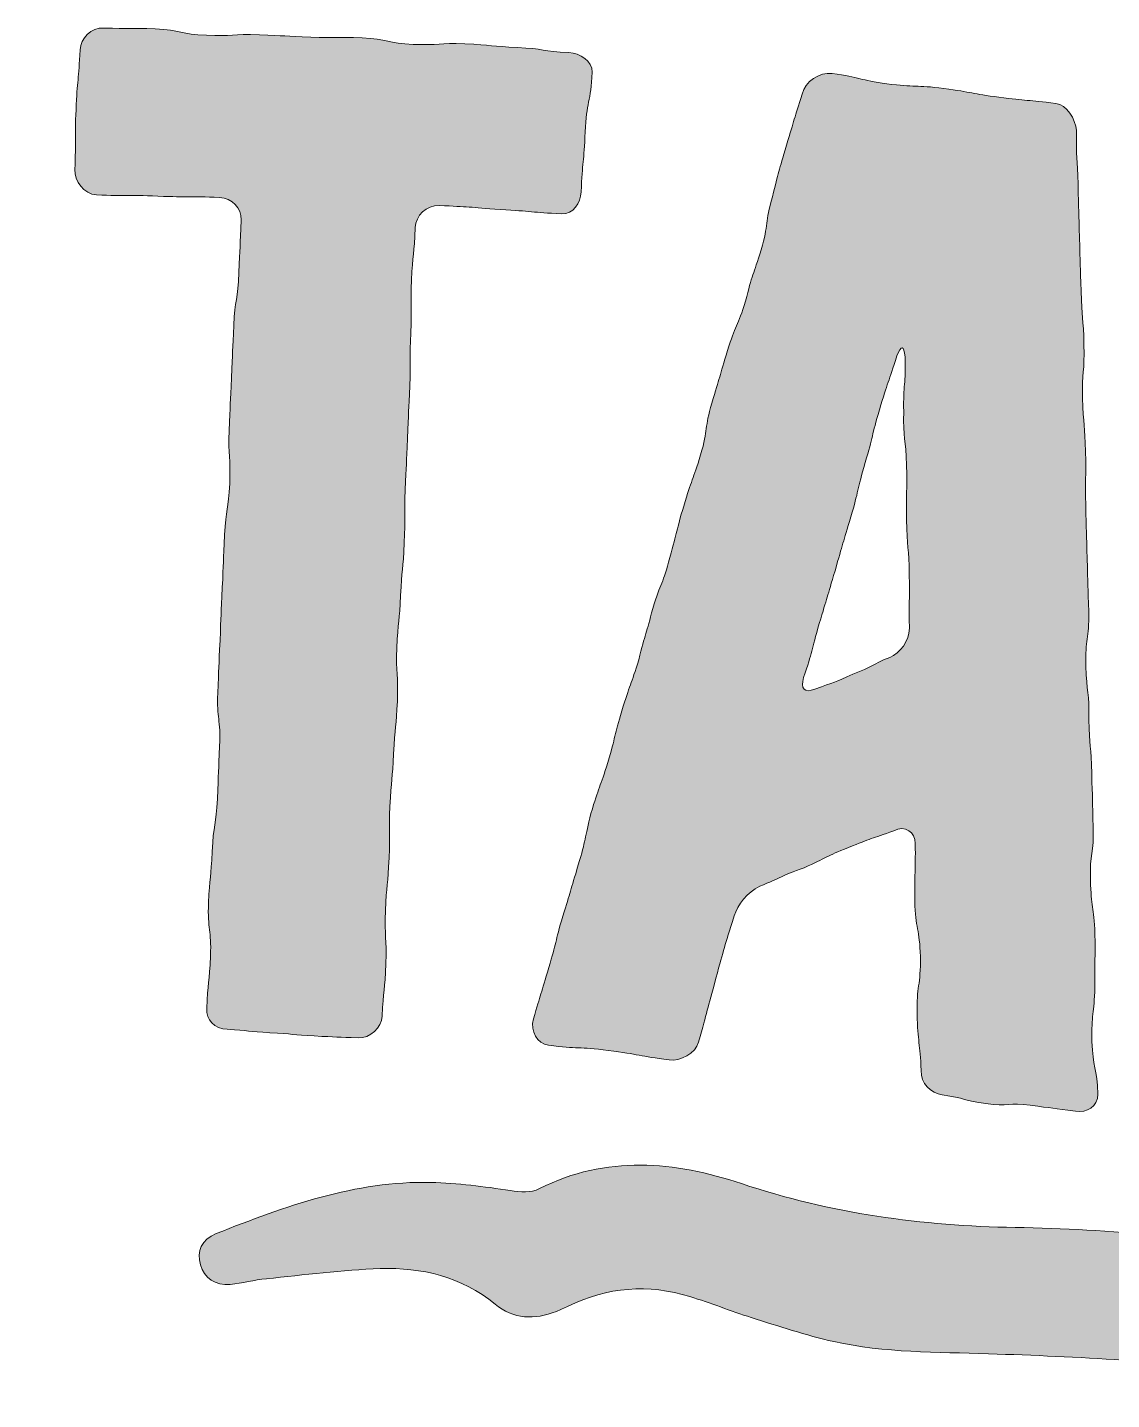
# Model space of a CAD drawing. Header units: inches. Extents: x 178 to 902, y -1017 to -53.
# Drawn here: x 540.1 to 662.2, y -479.7 to -325.1 of the extents above; entities that cross this region are included whole.
import ezdxf

# ---------------------------------------------------------------- set-up
doc = ezdxf.new("R2010")
doc.units = ezdxf.units.IN
doc.header["$MEASUREMENT"] = 0
doc.layers.add('Layer 1', color=7, linetype='Continuous')

# ---------------------------------------------------------------- blocks, each defined once
blk = doc.blocks.new('block 7')
at = {"layer": 'Layer 1', "true_color": 0x2b568d}
h = blk.add_hatch(color=167, dxfattribs=at)
h.dxf.hatch_style = 2
edge = h.paths.add_edge_path()
edge.add_spline(control_points=[(561.72, -344.22), (558.34, -344.07), (558.34, -344.23), (554.8, -344.08), (551.26, -343.92), (551.26, -344.09), (547.89, -343.94), (546.44, -343.87), (545.38, -342.38), (545.43, -341.09), (545.58, -337.72), (545.42, -337.71), (545.57, -334.34), (545.71, -330.96), (545.88, -330.97), (546.02, -327.6), (546.08, -326.31), (547.26, -325.07), (548.71, -325.14), (551.6, -325.26), (551.6, -325.1), (554.5, -325.23), (557.39, -325.36), (557.37, -325.84), (560.26, -325.96), (563.16, -326.09), (563.17, -325.77), (566.22, -325.9), (569.11, -326.03), (569.11, -326.03), (572.01, -326.16), (574.9, -326.28), (574.91, -326.12), (577.8, -326.25), (580.69, -326.37), (580.67, -326.86), (583.56, -326.98), (586.45, -327.11), (586.47, -326.79), (589.36, -326.92), (592.41, -327.05), (592.41, -327.21), (595.3, -327.34), (598.19, -327.46), (598.18, -327.78), (601.07, -327.91), (602.36, -327.97), (603.76, -328.83), (603.71, -330.12), (603.56, -333.49), (603.08, -333.47), (602.93, -336.85), (602.78, -340.22), (602.62, -340.21), (602.47, -343.59), (602.42, -344.87), (601.56, -346.12), (600.27, -346.07), (596.9, -345.92), (596.91, -345.76), (593.37, -345.6), (589.84, -345.29), (589.84, -345.29), (586.47, -345.14), (585.02, -345.08), (583.84, -346.31), (583.79, -347.6), (583.65, -350.65), (583.49, -350.65), (583.36, -353.54), (583.24, -356.43), (583.4, -356.44), (583.27, -359.49), (583.14, -362.38), (583.3, -362.39), (583.17, -365.44), (583.04, -368.34), (583.04, -368.34), (582.91, -371.39), (582.78, -374.28), (582.78, -374.28), (582.65, -377.17), (582.52, -380.23), (582.68, -380.23), (582.55, -383.13), (582.42, -386.18), (582.26, -386.17), (582.13, -389.06), (582.01, -391.96), (581.85, -391.95), (581.71, -395), (581.58, -397.89), (581.91, -397.91), (581.77, -400.96), (581.65, -403.85), (581.49, -403.85), (581.35, -406.9), (581.23, -409.79), (581.07, -409.78), (580.93, -412.84), (580.81, -415.73), (580.97, -415.74), (580.84, -418.63), (580.71, -421.68), (580.54, -421.68), (580.42, -424.57), (580.29, -427.62), (580.61, -427.63), (580.48, -430.53), (580.35, -433.58), (580.19, -433.57), (580.06, -436.46), (580, -437.75), (578.66, -438.98), (577.38, -438.92), (574.97, -438.82), (574.97, -438.82), (572.4, -438.7), (569.98, -438.6), (569.99, -438.44), (567.42, -438.33), (565.01, -438.22), (565.02, -438.06), (562.61, -437.95), (561.16, -437.89), (560.24, -436.88), (560.29, -435.6), (560.42, -432.71), (560.58, -432.71), (560.72, -429.66), (560.84, -426.77), (560.36, -426.75), (560.5, -423.7), (560.62, -420.8), (560.78, -420.81), (560.91, -417.92), (561.04, -414.87), (561.36, -414.88), (561.49, -411.99), (561.62, -408.93), (561.62, -408.93), (561.75, -406.04), (561.88, -402.99), (561.4, -402.97), (561.53, -400.08), (561.65, -397.18), (561.65, -397.18), (561.79, -394.13), (561.91, -391.24), (561.91, -391.24), (562.05, -388.18), (562.17, -385.29), (562.17, -385.29), (562.31, -382.24), (562.44, -379.35), (562.76, -379.36), (562.88, -376.47), (563.02, -373.42), (562.7, -373.4), (562.82, -370.51), (562.95, -367.46), (562.95, -367.46), (563.08, -364.56), (563.21, -361.51), (563.21, -361.51), (563.34, -358.62), (563.47, -355.73), (563.79, -355.74), (563.92, -352.69), (564.05, -349.8), (564.05, -349.8), (564.18, -346.74), (564.24, -345.46), (563.16, -344.28), (561.72, -344.22)], knot_values=[0, 0, 0, 0, 1, 1, 1, 2, 2, 2, 3, 3, 3, 4, 4, 4, 5, 5, 5, 6, 6, 6, 7, 7, 7, 8, 8, 8, 9, 9, 9, 10, 10, 10, 11, 11, 11, 12, 12, 12, 13, 13, 13, 14, 14, 14, 15, 15, 15, 16, 16, 16, 17, 17, 17, 18, 18, 18, 19, 19, 19, 20, 20, 20, 21, 21, 21, 22, 22, 22, 23, 23, 23, 24, 24, 24, 25, 25, 25, 26, 26, 26, 27, 27, 27, 28, 28, 28, 29, 29, 29, 30, 30, 30, 31, 31, 31, 32, 32, 32, 33, 33, 33, 34, 34, 34, 35, 35, 35, 36, 36, 36, 37, 37, 37, 38, 38, 38, 39, 39, 39, 40, 40, 40, 41, 41, 41, 42, 42, 42, 43, 43, 43, 44, 44, 44, 45, 45, 45, 46, 46, 46, 47, 47, 47, 48, 48, 48, 49, 49, 49, 50, 50, 50, 51, 51, 51, 52, 52, 52, 53, 53, 53, 54, 54, 54, 55, 55, 55, 56, 56, 56, 57, 57, 57, 58, 58, 58, 58], degree=3, periodic=1)
h = blk.add_hatch(color=167, dxfattribs=at)
h.dxf.hatch_style = 2
edge = h.paths.add_edge_path()
edge.add_spline(control_points=[(614.03, -378.99), (614.91, -376.02), (615.07, -376.05), (615.93, -373.24), (616.81, -370.28), (616.34, -370.21), (617.2, -367.41), (618.08, -364.44), (618.08, -364.44), (618.96, -361.48), (619.82, -358.67), (620.14, -358.71), (621, -355.91), (621.72, -352.92), (621.88, -352.94), (622.74, -350.14), (623.63, -347.17), (623.15, -347.11), (624.03, -344.14), (624.73, -341.32), (624.73, -341.32), (625.61, -338.35), (626.49, -335.39), (626.49, -335.39), (627.36, -332.58), (627.7, -331.17), (629.31, -330.08), (630.74, -330.27), (633.93, -330.7), (633.89, -331.02), (636.92, -331.42), (640.11, -331.85), (640.15, -331.53), (643.34, -331.95), (646.53, -332.38), (646.51, -332.54), (649.54, -332.94), (652.72, -333.37), (652.75, -333.21), (655.93, -333.63), (657.21, -333.8), (658.13, -335.38), (658.28, -336.7), (658.2, -339.77), (658.36, -339.79), (658.45, -342.73), (658.53, -345.82), (658.53, -345.82), (658.62, -348.75), (658.7, -351.85), (658.7, -351.85), (658.79, -354.78), (658.87, -357.87), (659.05, -357.73), (659.12, -360.83), (659.2, -363.92), (658.88, -363.88), (658.97, -366.81), (659.05, -369.9), (659.21, -369.92), (659.3, -372.86), (659.38, -375.95), (659.22, -375.93), (659.31, -378.86), (659.39, -381.95), (659.39, -381.95), (659.48, -384.89), (659.56, -387.98), (659.56, -387.98), (659.65, -390.91), (659.73, -394.01), (659.25, -393.94), (659.32, -397.03), (659.42, -399.97), (659.74, -400.01), (659.66, -403.08), (659.75, -406.02), (659.91, -406.04), (659.99, -409.13), (660.08, -412.06), (660.08, -412.06), (660.16, -415.16), (660.25, -418.09), (659.75, -418.18), (659.85, -421.12), (659.92, -424.21), (660.26, -424.09), (660.34, -427.19), (660.43, -430.12), (660.27, -430.1), (660.35, -433.19), (660.26, -436.26), (659.94, -436.22), (660.02, -439.31), (660.11, -442.24), (660.59, -442.31), (660.69, -445.24), (660.66, -446.7), (659.43, -447.35), (658.16, -447.18), (655.61, -446.84), (655.61, -446.84), (653.06, -446.5), (650.67, -446.18), (650.6, -446.65), (648.05, -446.32), (645.66, -446), (645.7, -445.68), (643.15, -445.34), (641.88, -445.17), (640.73, -444.04), (640.76, -442.59), (640.69, -439.49), (640.37, -439.45), (640.32, -436.2), (640.24, -433.11), (640.74, -433.01), (640.69, -429.76), (640.61, -426.67), (640.13, -426.6), (640.06, -423.51), (640.01, -420.26), (640.16, -420.28), (640.11, -417.03), (640.12, -415.73), (638.93, -414.92), (637.71, -415.57), (635.15, -416.53), (635.17, -416.37), (632.59, -417.48), (630.03, -418.44), (630.16, -418.62), (627.58, -419.74), (625.02, -420.69), (625, -420.85), (622.6, -421.83), (621.22, -422.46), (620.05, -423.92), (619.72, -425.18), (618.59, -428.76), (618.59, -428.76), (617.65, -432.2), (616.68, -435.81), (616.68, -435.81), (615.71, -439.41), (615.38, -440.66), (613.64, -441.57), (612.37, -441.4), (609.02, -440.95), (609.04, -440.79), (605.53, -440.32), (602.18, -439.88), (602.14, -440.2), (598.79, -439.75), (597.52, -439.58), (596.73, -438.18), (597.09, -436.76), (597.94, -433.96), (597.94, -433.96), (598.83, -430.99), (599.69, -428.19), (599.53, -428.17), (600.41, -425.2), (601.27, -422.39), (601.27, -422.39), (602.15, -419.43), (603.01, -416.62), (602.87, -416.44), (603.58, -413.62), (604.46, -410.65), (604.62, -410.67), (605.48, -407.87), (606.36, -404.9), (606.2, -404.88), (607.06, -402.08), (607.94, -399.11), (608.1, -399.13), (608.96, -396.32), (609.68, -393.34), (609.84, -393.36), (610.54, -390.53), (611.42, -387.57), (611.73, -387.77), (612.45, -384.78), (613.33, -381.82), (613.17, -381.8), (614.03, -378.99)], knot_values=[0, 0, 0, 0, 1, 1, 1, 2, 2, 2, 3, 3, 3, 4, 4, 4, 5, 5, 5, 6, 6, 6, 7, 7, 7, 8, 8, 8, 9, 9, 9, 10, 10, 10, 11, 11, 11, 12, 12, 12, 13, 13, 13, 14, 14, 14, 15, 15, 15, 16, 16, 16, 17, 17, 17, 18, 18, 18, 19, 19, 19, 20, 20, 20, 21, 21, 21, 22, 22, 22, 23, 23, 23, 24, 24, 24, 25, 25, 25, 26, 26, 26, 27, 27, 27, 28, 28, 28, 29, 29, 29, 30, 30, 30, 31, 31, 31, 32, 32, 32, 33, 33, 33, 34, 34, 34, 35, 35, 35, 36, 36, 36, 37, 37, 37, 38, 38, 38, 39, 39, 39, 40, 40, 40, 41, 41, 41, 42, 42, 42, 43, 43, 43, 44, 44, 44, 45, 45, 45, 46, 46, 46, 47, 47, 47, 48, 48, 48, 49, 49, 49, 50, 50, 50, 51, 51, 51, 52, 52, 52, 53, 53, 53, 54, 54, 54, 55, 55, 55, 56, 56, 56, 57, 57, 57, 58, 58, 58, 59, 59, 59, 60, 60, 60, 61, 61, 61, 62, 62, 62, 62], degree=3, periodic=1)
edge = h.paths.add_edge_path()
edge.add_spline(control_points=[(628.8, -399.62), (631.03, -398.78), (631, -398.94), (633.09, -397.92), (635.31, -397.08), (635.17, -396.9), (637.23, -396.04), (638.43, -395.55), (639.42, -394.22), (639.45, -392.76), (639.36, -389.83), (639.52, -389.85), (639.44, -386.76), (639.37, -383.67), (639.21, -383.65), (639.13, -380.55), (639.06, -377.46), (639.22, -377.48), (639.14, -374.39), (639.05, -371.45), (638.73, -371.41), (638.81, -368.34), (638.74, -365.25), (639.06, -365.29), (638.98, -362.2), (638.83, -360.88), (638.52, -360.84), (638.03, -362.07), (637.14, -365.04), (636.99, -365.02), (636.08, -368.14), (635.2, -371.1), (635.36, -371.13), (634.48, -374.09), (633.57, -377.21), (633.73, -377.24), (632.85, -380.2), (631.97, -383.17), (631.97, -383.17), (631.07, -386.29), (630.19, -389.26), (630.19, -389.26), (629.3, -392.22), (628.4, -395.35), (628.56, -395.37), (627.52, -398.31), (627.19, -399.57), (627.6, -400.11), (628.8, -399.62)], knot_values=[0, 0, 0, 0, 1, 1, 1, 2, 2, 2, 3, 3, 3, 4, 4, 4, 5, 5, 5, 6, 6, 6, 7, 7, 7, 8, 8, 8, 9, 9, 9, 10, 10, 10, 11, 11, 11, 12, 12, 12, 13, 13, 13, 14, 14, 14, 15, 15, 15, 16, 16, 16, 16], degree=3, periodic=1)
at = {"layer": 'Layer 1', "lineweight": 0}
for points, knots in [([(561.72, -344.22), (558.34, -344.07), (558.34, -344.23), (554.8, -344.08), (551.26, -343.92), (551.26, -344.09), (547.89, -343.94), (546.44, -343.87), (545.38, -342.38), (545.43, -341.09), (545.58, -337.72), (545.42, -337.71), (545.57, -334.34), (545.71, -330.96), (545.88, -330.97), (546.02, -327.6), (546.08, -326.31), (547.26, -325.07), (548.71, -325.14), (551.6, -325.26), (551.6, -325.1), (554.5, -325.23), (557.39, -325.36), (557.37, -325.84), (560.26, -325.96), (563.16, -326.09), (563.17, -325.77), (566.22, -325.9), (569.11, -326.03), (569.11, -326.03), (572.01, -326.16), (574.9, -326.28), (574.91, -326.12), (577.8, -326.25), (580.69, -326.37), (580.67, -326.86), (583.56, -326.98), (586.45, -327.11), (586.47, -326.79), (589.36, -326.92), (592.41, -327.05), (592.41, -327.21), (595.3, -327.34), (598.19, -327.46), (598.18, -327.78), (601.07, -327.91), (602.36, -327.97), (603.76, -328.83), (603.71, -330.12), (603.56, -333.49), (603.08, -333.47), (602.93, -336.85), (602.78, -340.22), (602.62, -340.21), (602.47, -343.59), (602.42, -344.87), (601.56, -346.12), (600.27, -346.07), (596.9, -345.92), (596.91, -345.76), (593.37, -345.6), (589.84, -345.29), (589.84, -345.29), (586.47, -345.14), (585.02, -345.08), (583.84, -346.31), (583.79, -347.6), (583.65, -350.65), (583.49, -350.65), (583.36, -353.54), (583.24, -356.43), (583.4, -356.44), (583.27, -359.49), (583.14, -362.38), (583.3, -362.39), (583.17, -365.44), (583.04, -368.34), (583.04, -368.34), (582.91, -371.39), (582.78, -374.28), (582.78, -374.28), (582.65, -377.17), (582.52, -380.23), (582.68, -380.23), (582.55, -383.13), (582.42, -386.18), (582.26, -386.17), (582.13, -389.06), (582.01, -391.96), (581.85, -391.95), (581.71, -395), (581.58, -397.89), (581.91, -397.91), (581.77, -400.96), (581.65, -403.85), (581.49, -403.85), (581.35, -406.9), (581.23, -409.79), (581.07, -409.78), (580.93, -412.84), (580.81, -415.73), (580.97, -415.74), (580.84, -418.63), (580.71, -421.68), (580.54, -421.68), (580.42, -424.57), (580.29, -427.62), (580.61, -427.63), (580.48, -430.53), (580.35, -433.58), (580.19, -433.57), (580.06, -436.46), (580, -437.75), (578.66, -438.98), (577.38, -438.92), (574.97, -438.82), (574.97, -438.82), (572.4, -438.7), (569.98, -438.6), (569.99, -438.44), (567.42, -438.33), (565.01, -438.22), (565.02, -438.06), (562.61, -437.95), (561.16, -437.89), (560.24, -436.88), (560.29, -435.6), (560.42, -432.71), (560.58, -432.71), (560.72, -429.66), (560.84, -426.77), (560.36, -426.75), (560.5, -423.7), (560.62, -420.8), (560.78, -420.81), (560.91, -417.92), (561.04, -414.87), (561.36, -414.88), (561.49, -411.99), (561.62, -408.93), (561.62, -408.93), (561.75, -406.04), (561.88, -402.99), (561.4, -402.97), (561.53, -400.08), (561.65, -397.18), (561.65, -397.18), (561.79, -394.13), (561.91, -391.24), (561.91, -391.24), (562.05, -388.18), (562.17, -385.29), (562.17, -385.29), (562.31, -382.24), (562.44, -379.35), (562.76, -379.36), (562.88, -376.47), (563.02, -373.42), (562.7, -373.4), (562.82, -370.51), (562.95, -367.46), (562.95, -367.46), (563.08, -364.56), (563.21, -361.51), (563.21, -361.51), (563.34, -358.62), (563.47, -355.73), (563.79, -355.74), (563.92, -352.69), (564.05, -349.8), (564.05, -349.8), (564.18, -346.74), (564.24, -345.46), (563.16, -344.28), (561.72, -344.22)], [0, 0, 0, 0, 1, 1, 1, 2, 2, 2, 3, 3, 3, 4, 4, 4, 5, 5, 5, 6, 6, 6, 7, 7, 7, 8, 8, 8, 9, 9, 9, 10, 10, 10, 11, 11, 11, 12, 12, 12, 13, 13, 13, 14, 14, 14, 15, 15, 15, 16, 16, 16, 17, 17, 17, 18, 18, 18, 19, 19, 19, 20, 20, 20, 21, 21, 21, 22, 22, 22, 23, 23, 23, 24, 24, 24, 25, 25, 25, 26, 26, 26, 27, 27, 27, 28, 28, 28, 29, 29, 29, 30, 30, 30, 31, 31, 31, 32, 32, 32, 33, 33, 33, 34, 34, 34, 35, 35, 35, 36, 36, 36, 37, 37, 37, 38, 38, 38, 39, 39, 39, 40, 40, 40, 41, 41, 41, 42, 42, 42, 43, 43, 43, 44, 44, 44, 45, 45, 45, 46, 46, 46, 47, 47, 47, 48, 48, 48, 49, 49, 49, 50, 50, 50, 51, 51, 51, 52, 52, 52, 53, 53, 53, 54, 54, 54, 55, 55, 55, 56, 56, 56, 57, 57, 57, 58, 58, 58, 58]), ([(614.03, -378.99), (614.91, -376.02), (615.07, -376.05), (615.93, -373.24), (616.81, -370.28), (616.34, -370.21), (617.2, -367.41), (618.08, -364.44), (618.08, -364.44), (618.96, -361.48), (619.82, -358.67), (620.14, -358.71), (621, -355.91), (621.72, -352.92), (621.88, -352.94), (622.74, -350.14), (623.63, -347.17), (623.15, -347.11), (624.03, -344.14), (624.73, -341.32), (624.73, -341.32), (625.61, -338.35), (626.49, -335.39), (626.49, -335.39), (627.36, -332.58), (627.7, -331.17), (629.31, -330.08), (630.74, -330.27), (633.93, -330.7), (633.89, -331.02), (636.92, -331.42), (640.11, -331.85), (640.15, -331.53), (643.34, -331.95), (646.53, -332.38), (646.51, -332.54), (649.54, -332.94), (652.72, -333.37), (652.75, -333.21), (655.93, -333.63), (657.21, -333.8), (658.13, -335.38), (658.28, -336.7), (658.2, -339.77), (658.36, -339.79), (658.45, -342.73), (658.53, -345.82), (658.53, -345.82), (658.62, -348.75), (658.7, -351.85), (658.7, -351.85), (658.79, -354.78), (658.87, -357.87), (659.05, -357.73), (659.12, -360.83), (659.2, -363.92), (658.88, -363.88), (658.97, -366.81), (659.05, -369.9), (659.21, -369.92), (659.3, -372.86), (659.38, -375.95), (659.22, -375.93), (659.31, -378.86), (659.39, -381.95), (659.39, -381.95), (659.48, -384.89), (659.56, -387.98), (659.56, -387.98), (659.65, -390.91), (659.73, -394.01), (659.25, -393.94), (659.32, -397.03), (659.42, -399.97), (659.74, -400.01), (659.66, -403.08), (659.75, -406.02), (659.91, -406.04), (659.99, -409.13), (660.08, -412.06), (660.08, -412.06), (660.16, -415.16), (660.25, -418.09), (659.75, -418.18), (659.85, -421.12), (659.92, -424.21), (660.26, -424.09), (660.34, -427.19), (660.43, -430.12), (660.27, -430.1), (660.35, -433.19), (660.26, -436.26), (659.94, -436.22), (660.02, -439.31), (660.11, -442.24), (660.59, -442.31), (660.69, -445.24), (660.66, -446.7), (659.43, -447.35), (658.16, -447.18), (655.61, -446.84), (655.61, -446.84), (653.06, -446.5), (650.67, -446.18), (650.6, -446.65), (648.05, -446.32), (645.66, -446), (645.7, -445.68), (643.15, -445.34), (641.88, -445.17), (640.73, -444.04), (640.76, -442.59), (640.69, -439.49), (640.37, -439.45), (640.32, -436.2), (640.24, -433.11), (640.74, -433.01), (640.69, -429.76), (640.61, -426.67), (640.13, -426.6), (640.06, -423.51), (640.01, -420.26), (640.16, -420.28), (640.11, -417.03), (640.12, -415.73), (638.93, -414.92), (637.71, -415.57), (635.15, -416.53), (635.17, -416.37), (632.59, -417.48), (630.03, -418.44), (630.16, -418.62), (627.58, -419.74), (625.02, -420.69), (625, -420.85), (622.6, -421.83), (621.22, -422.46), (620.05, -423.92), (619.72, -425.18), (618.59, -428.76), (618.59, -428.76), (617.65, -432.2), (616.68, -435.81), (616.68, -435.81), (615.71, -439.41), (615.38, -440.66), (613.64, -441.57), (612.37, -441.4), (609.02, -440.95), (609.04, -440.79), (605.53, -440.32), (602.18, -439.88), (602.14, -440.2), (598.79, -439.75), (597.52, -439.58), (596.73, -438.18), (597.09, -436.76), (597.94, -433.96), (597.94, -433.96), (598.83, -430.99), (599.69, -428.19), (599.53, -428.17), (600.41, -425.2), (601.27, -422.39), (601.27, -422.39), (602.15, -419.43), (603.01, -416.62), (602.87, -416.44), (603.58, -413.62), (604.46, -410.65), (604.62, -410.67), (605.48, -407.87), (606.36, -404.9), (606.2, -404.88), (607.06, -402.08), (607.94, -399.11), (608.1, -399.13), (608.96, -396.32), (609.68, -393.34), (609.84, -393.36), (610.54, -390.53), (611.42, -387.57), (611.73, -387.77), (612.45, -384.78), (613.33, -381.82), (613.17, -381.8), (614.03, -378.99)], [0, 0, 0, 0, 1, 1, 1, 2, 2, 2, 3, 3, 3, 4, 4, 4, 5, 5, 5, 6, 6, 6, 7, 7, 7, 8, 8, 8, 9, 9, 9, 10, 10, 10, 11, 11, 11, 12, 12, 12, 13, 13, 13, 14, 14, 14, 15, 15, 15, 16, 16, 16, 17, 17, 17, 18, 18, 18, 19, 19, 19, 20, 20, 20, 21, 21, 21, 22, 22, 22, 23, 23, 23, 24, 24, 24, 25, 25, 25, 26, 26, 26, 27, 27, 27, 28, 28, 28, 29, 29, 29, 30, 30, 30, 31, 31, 31, 32, 32, 32, 33, 33, 33, 34, 34, 34, 35, 35, 35, 36, 36, 36, 37, 37, 37, 38, 38, 38, 39, 39, 39, 40, 40, 40, 41, 41, 41, 42, 42, 42, 43, 43, 43, 44, 44, 44, 45, 45, 45, 46, 46, 46, 47, 47, 47, 48, 48, 48, 49, 49, 49, 50, 50, 50, 51, 51, 51, 52, 52, 52, 53, 53, 53, 54, 54, 54, 55, 55, 55, 56, 56, 56, 57, 57, 57, 58, 58, 58, 59, 59, 59, 60, 60, 60, 61, 61, 61, 62, 62, 62, 62]), ([(628.8, -399.62), (631.03, -398.78), (631, -398.94), (633.09, -397.92), (635.31, -397.08), (635.17, -396.9), (637.23, -396.04), (638.43, -395.55), (639.42, -394.22), (639.45, -392.76), (639.36, -389.83), (639.52, -389.85), (639.44, -386.76), (639.37, -383.67), (639.21, -383.65), (639.13, -380.55), (639.06, -377.46), (639.22, -377.48), (639.14, -374.39), (639.05, -371.45), (638.73, -371.41), (638.81, -368.34), (638.74, -365.25), (639.06, -365.29), (638.98, -362.2), (638.83, -360.88), (638.52, -360.84), (638.03, -362.07), (637.14, -365.04), (636.99, -365.02), (636.08, -368.14), (635.2, -371.1), (635.36, -371.13), (634.48, -374.09), (633.57, -377.21), (633.73, -377.24), (632.85, -380.2), (631.97, -383.17), (631.97, -383.17), (631.07, -386.29), (630.19, -389.26), (630.19, -389.26), (629.3, -392.22), (628.4, -395.35), (628.56, -395.37), (627.52, -398.31), (627.19, -399.57), (627.6, -400.11), (628.8, -399.62)], [0, 0, 0, 0, 1, 1, 1, 2, 2, 2, 3, 3, 3, 4, 4, 4, 5, 5, 5, 6, 6, 6, 7, 7, 7, 8, 8, 8, 9, 9, 9, 10, 10, 10, 11, 11, 11, 12, 12, 12, 13, 13, 13, 14, 14, 14, 15, 15, 15, 16, 16, 16, 16])]:
    blk.add_open_spline(points, degree=3, knots=knots, dxfattribs=at)
blk = doc.blocks.new('block 9')
at = {"layer": 'Layer 1', "true_color": 0xd21b30}
h = blk.add_hatch(color=242, dxfattribs=at)
h.dxf.hatch_style = 2
edge = h.paths.add_edge_path()
edge.add_spline(control_points=[(562.93, -466.69), (564.3, -466.56), (565.64, -466.19), (567.01, -466.05), (571.28, -465.62), (575.55, -465.05), (579.83, -464.91), (584.53, -464.77), (588.99, -465.78), (592.78, -468.92), (594.82, -470.6), (597.23, -470.72), (599.68, -469.73), (600.13, -469.55), (600.57, -469.34), (601.01, -469.13), (605.44, -466.98), (610.03, -466.62), (614.73, -468.06), (617.05, -468.77), (619.31, -469.69), (621.63, -470.42), (624.71, -471.38), (627.79, -472.43), (630.94, -473.13), (636.68, -474.41), (642.55, -474.3), (648.38, -474.5), (658.48, -474.84), (668.57, -475.36), (678.57, -476.71), (680.6, -471.76), (681.7, -468.39), (682.28, -466.14), (682.54, -465.1), (682.94, -464.14), (683.41, -463.21), (672.85, -461.51), (662.19, -460.44), (651.37, -460.27), (640.88, -460.11), (630.58, -458.69), (620.52, -455.33), (613.03, -452.83), (605.28, -452.1), (597.79, -455.89), (596.77, -456.41), (595.66, -456.29), (594.49, -456.11), (591.53, -455.66), (588.54, -455.27), (585.56, -455.2), (577.01, -455.01), (569.15, -457.89), (561.36, -460.96), (559.7, -461.61), (559.14, -462.98), (559.58, -464.49), (560, -465.96), (561.25, -466.84), (562.93, -466.69)], knot_values=[0, 0, 0, 0, 1, 1, 1, 2, 2, 2, 3, 3, 3, 4, 4, 4, 5, 5, 5, 6, 6, 6, 7, 7, 7, 8, 8, 8, 9, 9, 9, 10, 10, 10, 11, 11, 11, 12, 12, 12, 13, 13, 13, 14, 14, 14, 15, 15, 15, 16, 16, 16, 17, 17, 17, 18, 18, 18, 19, 19, 19, 20, 20, 20, 20], degree=3, periodic=1)
at = {"layer": 'Layer 1', "lineweight": 0}
blk.add_open_spline([(562.93, -466.69), (564.3, -466.56), (565.64, -466.19), (567.01, -466.05), (571.28, -465.62), (575.55, -465.05), (579.83, -464.91), (584.53, -464.77), (588.99, -465.78), (592.78, -468.92), (594.82, -470.6), (597.23, -470.72), (599.68, -469.73), (600.13, -469.55), (600.57, -469.34), (601.01, -469.13), (605.44, -466.98), (610.03, -466.62), (614.73, -468.06), (617.05, -468.77), (619.31, -469.69), (621.63, -470.42), (624.71, -471.38), (627.79, -472.43), (630.94, -473.13), (636.68, -474.41), (642.55, -474.3), (648.38, -474.5), (658.48, -474.84), (668.57, -475.36), (678.57, -476.71), (680.6, -471.76), (681.7, -468.39), (682.28, -466.14), (682.54, -465.1), (682.94, -464.14), (683.41, -463.21), (672.85, -461.51), (662.19, -460.44), (651.37, -460.27), (640.88, -460.11), (630.58, -458.69), (620.52, -455.33), (613.03, -452.83), (605.28, -452.1), (597.79, -455.89), (596.77, -456.41), (595.66, -456.29), (594.49, -456.11), (591.53, -455.66), (588.54, -455.27), (585.56, -455.2), (577.01, -455.01), (569.15, -457.89), (561.36, -460.96), (559.7, -461.61), (559.14, -462.98), (559.58, -464.49), (560, -465.96), (561.25, -466.84), (562.93, -466.69)], degree=3, knots=[0, 0, 0, 0, 1, 1, 1, 2, 2, 2, 3, 3, 3, 4, 4, 4, 5, 5, 5, 6, 6, 6, 7, 7, 7, 8, 8, 8, 9, 9, 9, 10, 10, 10, 11, 11, 11, 12, 12, 12, 13, 13, 13, 14, 14, 14, 15, 15, 15, 16, 16, 16, 17, 17, 17, 18, 18, 18, 19, 19, 19, 20, 20, 20, 20], dxfattribs=at)
blk = doc.blocks.new('block 2')
at = {"layer": 'Layer 1', "true_color": 0x2b568d}
h = blk.add_hatch(color=167, dxfattribs=at)
h.dxf.hatch_style = 2
edge = h.paths.add_edge_path()
edge.add_spline(control_points=[(712.67, -546.85), (709.08, -544.07), (703.91, -544.73), (701.15, -548.33), (686.04, -567.83), (660.89, -592.85), (653.64, -595.83), (649.41, -586.28), (653.11, -572.98), (655.04, -568.39), (655.12, -568.19), (655.19, -567.98), (655.22, -567.77), (661.04, -558.94), (665.38, -551.48), (667.28, -548.11), (668.53, -545.94), (698.24, -494.67), (704.13, -471.72), (705.28, -467.32), (702.62, -462.84), (698.21, -461.71), (693.79, -460.58), (689.31, -463.23), (688.2, -467.63), (685.79, -477.05), (678.37, -492.7), (670.97, -507.02), (666.02, -504.53), (659.13, -503.06), (649.95, -504.12), (633.28, -506.04), (613.97, -521.6), (599.87, -539.68), (596.73, -540.72), (594.41, -544.12), (592.38, -546.63), (585.24, -555.47), (562.6, -589.7), (550.62, -588.23), (544.45, -587.46), (550.26, -568.8), (551.19, -564.35), (554.03, -551.01), (560.45, -539.53), (567.12, -527.82), (572.65, -518.09), (576.31, -511.66), (573.4, -504.71), (570.93, -498.87), (565.08, -496.66), (560.23, -495.38), (549.47, -492.54), (536.05, -500.11), (523.82, -510.17), (523.82, -510.17), (527.48, -501.45), (527.48, -501.45), (529.27, -497.21), (527.3, -492.33), (523.06, -490.54), (518.83, -488.76), (513.92, -490.74), (512.16, -494.98), (512.16, -494.98), (489.97, -546.21), (489.97, -546.21), (488.6, -546.73), (487.34, -547.59), (486.37, -548.84), (471.3, -568.34), (454.87, -587.91), (439.34, -591.76), (435.1, -582.2), (438.8, -568.91), (440.73, -564.32), (440.84, -564.11), (440.88, -563.9), (440.95, -563.68), (446.76, -554.84), (451.1, -547.34), (453.04, -543.94), (455.27, -539.98), (453.87, -534.97), (449.92, -532.74), (445.94, -530.51), (440.95, -531.9), (438.69, -535.86), (422.47, -564.61), (398.07, -596.04), (386.91, -596.7), (386.3, -596.74), (385.44, -596.78), (384.12, -594.95), (379.16, -588.2), (379.81, -576.56), (385.91, -563.02), (396.64, -539.03), (419.74, -518.12), (437.4, -516.4), (450.24, -515.16), (454.87, -519.97), (455.3, -520.45), (457.99, -523.94), (462.98, -524.7), (466.6, -522.1), (470.3, -519.44), (471.12, -514.3), (468.47, -510.61), (467.54, -509.3), (458.6, -497.82), (435.82, -500.03), (408.84, -502.65), (382.25, -530.96), (370.88, -556.29), (362.19, -575.65), (362.19, -592.83), (370.84, -604.66), (374.86, -610.17), (380.46, -613.16), (386.7, -613.16), (387.09, -613.16), (387.49, -613.14), (387.88, -613.12), (398.68, -612.49), (410.77, -602.16), (421.65, -589.57), (422.4, -593.75), (423.76, -597.96), (426.1, -601.93), (428.46, -605.95), (432.3, -608.33), (436.86, -608.62), (437.15, -608.63), (437.4, -608.63), (437.65, -608.64), (449.02, -608.94), (459.59, -602.93), (469.02, -594.59), (469.02, -594.59), (468.02, -596.9), (468.02, -596.9), (466.23, -601.13), (468.24, -606.01), (472.47, -607.8), (473.51, -608.25), (474.63, -608.46), (475.7, -608.46), (478.93, -608.46), (482.02, -606.54), (483.38, -603.36), (483.38, -603.36), (506.06, -552.3), (506.06, -552.3), (523.14, -531.23), (547.82, -509.29), (556, -511.48), (556.32, -511.57), (556.65, -511.65), (556.93, -511.74), (555.93, -513.84), (554.21, -516.84), (552.66, -519.59), (549.29, -525.52), (544.66, -533.65), (540, -544.29), (534.76, -556.26), (529.09, -577.11), (532.14, -590.11), (535.12, -602.73), (546.85, -613.16), (559.23, -605.2), (566.61, -600.47), (573.06, -594.77), (579.05, -588.56), (578.99, -596.28), (581.02, -603.08), (585.15, -608.74), (589.17, -614.24), (594.76, -617.23), (601.01, -617.23), (601.4, -617.23), (601.8, -617.22), (602.19, -617.2), (612.99, -616.56), (625.08, -606.23), (635.95, -593.65), (636.71, -597.83), (638.04, -602.04), (640.4, -606), (642.77, -610.03), (646.57, -612.4), (651.17, -612.69), (651.42, -612.71), (651.71, -612.71), (651.96, -612.71), (668.03, -612.71), (696.77, -575.95), (710.44, -558.27), (713.2, -554.68), (716.25, -549.63), (712.67, -546.85)], knot_values=[0, 0, 0, 0, 1, 1, 1, 2, 2, 2, 3, 3, 3, 4, 4, 4, 5, 5, 5, 6, 6, 6, 7, 7, 7, 8, 8, 8, 9, 9, 9, 10, 10, 10, 11, 11, 11, 12, 12, 12, 13, 13, 13, 14, 14, 14, 15, 15, 15, 16, 16, 16, 17, 17, 17, 18, 18, 18, 19, 19, 19, 20, 20, 20, 21, 21, 21, 22, 22, 22, 23, 23, 23, 24, 24, 24, 25, 25, 25, 26, 26, 26, 27, 27, 27, 28, 28, 28, 29, 29, 29, 30, 30, 30, 31, 31, 31, 32, 32, 32, 33, 33, 33, 34, 34, 34, 35, 35, 35, 36, 36, 36, 37, 37, 37, 38, 38, 38, 39, 39, 39, 40, 40, 40, 41, 41, 41, 42, 42, 42, 43, 43, 43, 44, 44, 44, 45, 45, 45, 46, 46, 46, 47, 47, 47, 48, 48, 48, 49, 49, 49, 50, 50, 50, 51, 51, 51, 52, 52, 52, 53, 53, 53, 54, 54, 54, 55, 55, 55, 56, 56, 56, 57, 57, 57, 58, 58, 58, 59, 59, 59, 60, 60, 60, 61, 61, 61, 62, 62, 62, 63, 63, 63, 64, 64, 64, 65, 65, 65, 66, 66, 66, 67, 67, 67, 67], degree=3, periodic=1)
edge = h.paths.add_edge_path()
edge.add_spline(control_points=[(601.22, -600.77), (600.61, -600.8), (599.75, -600.86), (598.42, -599.03), (592.54, -590.99), (596.88, -577.88), (600, -570.77), (610.3, -547.22), (635.99, -522.29), (651.85, -520.46), (653.32, -520.29), (654.65, -520.22), (655.87, -520.22), (659.24, -520.22), (661.65, -520.81), (663.26, -521.55), (657.55, -532.06), (653.14, -539.7), (653, -539.93), (636.78, -568.68), (612.38, -600.11), (601.22, -600.77)], knot_values=[0, 0, 0, 0, 1, 1, 1, 2, 2, 2, 3, 3, 3, 4, 4, 4, 5, 5, 5, 6, 6, 6, 7, 7, 7, 7], degree=3, periodic=1)
at = {"layer": 'Layer 1', "lineweight": 0}
blk.add_open_spline([(712.67, -546.85), (709.08, -544.07), (703.91, -544.73), (701.15, -548.33), (686.04, -567.83), (660.89, -592.85), (653.64, -595.83), (649.41, -586.28), (653.11, -572.98), (655.04, -568.39), (655.12, -568.19), (655.19, -567.98), (655.22, -567.77), (661.04, -558.94), (665.38, -551.48), (667.28, -548.11), (668.53, -545.94), (698.24, -494.67), (704.13, -471.72), (705.28, -467.32), (702.62, -462.84), (698.21, -461.71), (693.79, -460.58), (689.31, -463.23), (688.2, -467.63), (685.79, -477.05), (678.37, -492.7), (670.97, -507.02), (666.02, -504.53), (659.13, -503.06), (649.95, -504.12), (633.28, -506.04), (613.97, -521.6), (599.87, -539.68), (596.73, -540.72), (594.41, -544.12), (592.38, -546.63), (585.24, -555.47), (562.6, -589.7), (550.62, -588.23), (544.45, -587.46), (550.26, -568.8), (551.19, -564.35), (554.03, -551.01), (560.45, -539.53), (567.12, -527.82), (572.65, -518.09), (576.31, -511.66), (573.4, -504.71), (570.93, -498.87), (565.08, -496.66), (560.23, -495.38), (549.47, -492.54), (536.05, -500.11), (523.82, -510.17), (523.82, -510.17), (527.48, -501.45), (527.48, -501.45), (529.27, -497.21), (527.3, -492.33), (523.06, -490.54), (518.83, -488.76), (513.92, -490.74), (512.16, -494.98), (512.16, -494.98), (489.97, -546.21), (489.97, -546.21), (488.6, -546.73), (487.34, -547.59), (486.37, -548.84), (471.3, -568.34), (454.87, -587.91), (439.34, -591.76), (435.1, -582.2), (438.8, -568.91), (440.73, -564.32), (440.84, -564.11), (440.88, -563.9), (440.95, -563.68), (446.76, -554.84), (451.1, -547.34), (453.04, -543.94), (455.27, -539.98), (453.87, -534.97), (449.92, -532.74), (445.94, -530.51), (440.95, -531.9), (438.69, -535.86), (422.47, -564.61), (398.07, -596.04), (386.91, -596.7), (386.3, -596.74), (385.44, -596.78), (384.12, -594.95), (379.16, -588.2), (379.81, -576.56), (385.91, -563.02), (396.64, -539.03), (419.74, -518.12), (437.4, -516.4), (450.24, -515.16), (454.87, -519.97), (455.3, -520.45), (457.99, -523.94), (462.98, -524.7), (466.6, -522.1), (470.3, -519.44), (471.12, -514.3), (468.47, -510.61), (467.54, -509.3), (458.6, -497.82), (435.82, -500.03), (408.84, -502.65), (382.25, -530.96), (370.88, -556.29), (362.19, -575.65), (362.19, -592.83), (370.84, -604.66), (374.86, -610.17), (380.46, -613.16), (386.7, -613.16), (387.09, -613.16), (387.49, -613.14), (387.88, -613.12), (398.68, -612.49), (410.77, -602.16), (421.65, -589.57), (422.4, -593.75), (423.76, -597.96), (426.1, -601.93), (428.46, -605.95), (432.3, -608.33), (436.86, -608.62), (437.15, -608.63), (437.4, -608.63), (437.65, -608.64), (449.02, -608.94), (459.59, -602.93), (469.02, -594.59), (469.02, -594.59), (468.02, -596.9), (468.02, -596.9), (466.23, -601.13), (468.24, -606.01), (472.47, -607.8), (473.51, -608.25), (474.63, -608.46), (475.7, -608.46), (478.93, -608.46), (482.02, -606.54), (483.38, -603.36), (483.38, -603.36), (506.06, -552.3), (506.06, -552.3), (523.14, -531.23), (547.82, -509.29), (556, -511.48), (556.32, -511.57), (556.65, -511.65), (556.93, -511.74), (555.93, -513.84), (554.21, -516.84), (552.66, -519.59), (549.29, -525.52), (544.66, -533.65), (540, -544.29), (534.76, -556.26), (529.09, -577.11), (532.14, -590.11), (535.12, -602.73), (546.85, -613.16), (559.23, -605.2), (566.61, -600.47), (573.06, -594.77), (579.05, -588.56), (578.99, -596.28), (581.02, -603.08), (585.15, -608.74), (589.17, -614.24), (594.76, -617.23), (601.01, -617.23), (601.4, -617.23), (601.8, -617.22), (602.19, -617.2), (612.99, -616.56), (625.08, -606.23), (635.95, -593.65), (636.71, -597.83), (638.04, -602.04), (640.4, -606), (642.77, -610.03), (646.57, -612.4), (651.17, -612.69), (651.42, -612.71), (651.71, -612.71), (651.96, -612.71), (668.03, -612.71), (696.77, -575.95), (710.44, -558.27), (713.2, -554.68), (716.25, -549.63), (712.67, -546.85)], degree=3, knots=[0, 0, 0, 0, 1, 1, 1, 2, 2, 2, 3, 3, 3, 4, 4, 4, 5, 5, 5, 6, 6, 6, 7, 7, 7, 8, 8, 8, 9, 9, 9, 10, 10, 10, 11, 11, 11, 12, 12, 12, 13, 13, 13, 14, 14, 14, 15, 15, 15, 16, 16, 16, 17, 17, 17, 18, 18, 18, 19, 19, 19, 20, 20, 20, 21, 21, 21, 22, 22, 22, 23, 23, 23, 24, 24, 24, 25, 25, 25, 26, 26, 26, 27, 27, 27, 28, 28, 28, 29, 29, 29, 30, 30, 30, 31, 31, 31, 32, 32, 32, 33, 33, 33, 34, 34, 34, 35, 35, 35, 36, 36, 36, 37, 37, 37, 38, 38, 38, 39, 39, 39, 40, 40, 40, 41, 41, 41, 42, 42, 42, 43, 43, 43, 44, 44, 44, 45, 45, 45, 46, 46, 46, 47, 47, 47, 48, 48, 48, 49, 49, 49, 50, 50, 50, 51, 51, 51, 52, 52, 52, 53, 53, 53, 54, 54, 54, 55, 55, 55, 56, 56, 56, 57, 57, 57, 58, 58, 58, 59, 59, 59, 60, 60, 60, 61, 61, 61, 62, 62, 62, 63, 63, 63, 64, 64, 64, 65, 65, 65, 66, 66, 66, 67, 67, 67, 67], dxfattribs=at)
at = {"layer": 'Layer 1'}
for name in ['block 9', 'block 7']:
    blk.add_blockref(name, (0, 0), dxfattribs=at)

msp = doc.modelspace()

# ---------------------------------------------------------------- block references
at = {"layer": 'Layer 1'}
msp.add_blockref('block 2', (0, 0), dxfattribs=at)

doc.saveas('drawing.dxf')
